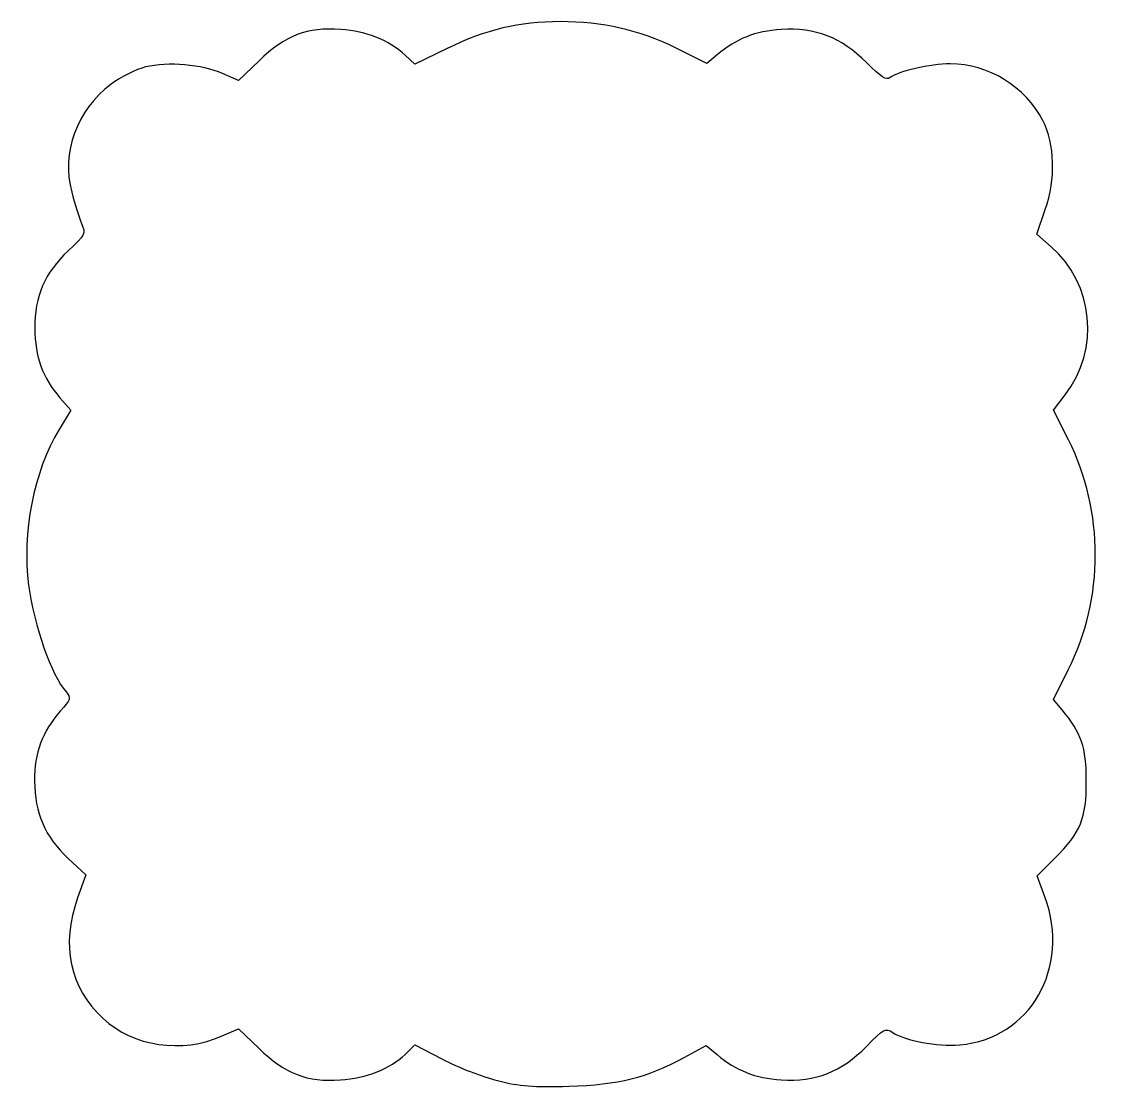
# Model space of a CAD drawing. Header units: centimetres. Extents: x -7.8 to 7.9, y -3.8 to 3.8.
# Drawn here: x 0.2 to 7.86, y -3.71 to 3.82 of the extents above; entities that cross this region are included whole.
import ezdxf

# ---------------------------------------------------------------- set-up
doc = ezdxf.new("R2010")
doc.units = ezdxf.units.CM
doc.header["$MEASUREMENT"] = 0
doc.layers.add('Layer 1', color=7, linetype='Continuous')

msp = doc.modelspace()

# ---------------------------------------------------------------- linework, layer by layer
at = {"layer": 'Layer 1', "color": 34, "lineweight": 25}
msp.add_open_spline([(3.56935, -3.66734), (3.46227, -3.64016), (3.28701, -3.57233), (3.17989, -3.5166), (3.17989, -3.5166), (3.17989, -3.5166), (2.98513, -3.41528), (2.98513, -3.41528), (2.98513, -3.41528), (2.98513, -3.41528), (2.91571, -3.48203), (2.91571, -3.48203), (2.91571, -3.48203), (2.811, -3.5827), (2.64277, -3.64888), (2.45796, -3.66211), (2.45796, -3.66211), (2.22209, -3.67899), (2.06807, -3.61971), (1.88256, -3.44067), (1.88256, -3.44067), (1.88256, -3.44067), (1.7374, -3.30056), (1.7374, -3.30056), (1.7374, -3.30056), (1.7374, -3.30056), (1.62251, -3.35138), (1.62251, -3.35138), (1.62251, -3.35138), (1.3381, -3.47718), (0.99108, -3.42619), (0.77945, -3.2275), (0.77945, -3.2275), (0.54304, -3.00555), (0.48092, -2.71119), (0.59962, -2.37553), (0.59962, -2.37553), (0.59962, -2.37553), (0.65743, -2.21207), (0.65743, -2.21207), (0.65743, -2.21207), (0.65743, -2.21207), (0.53289, -2.09558), (0.53289, -2.09558), (0.53289, -2.09558), (0.36822, -1.94155), (0.29667, -1.77633), (0.29524, -1.5468), (0.29524, -1.5468), (0.294, -1.34739), (0.34761, -1.20235), (0.47704, -1.05493), (0.47704, -1.05493), (0.55068, -0.97106), (0.55474, -0.95848), (0.52072, -0.91976), (0.52072, -0.91976), (0.41336, -0.79758), (0.29234, -0.45509), (0.25356, -0.16365), (0.25356, -0.16365), (0.20415, 0.20764), (0.28849, 0.63878), (0.46924, 0.93895), (0.46924, 0.93895), (0.46924, 0.93895), (0.55178, 1.07602), (0.55178, 1.07602), (0.55178, 1.07602), (0.55178, 1.07602), (0.47495, 1.16353), (0.47495, 1.16353), (0.47495, 1.16353), (0.35328, 1.30211), (0.29778, 1.45472), (0.29696, 1.65302), (0.29696, 1.65302), (0.29601, 1.88226), (0.36661, 2.04627), (0.53344, 2.20232), (0.53344, 2.20232), (0.65498, 2.31601), (0.65766, 2.3215), (0.62766, 2.39546), (0.62766, 2.39546), (0.61068, 2.43733), (0.57937, 2.53713), (0.55809, 2.61724), (0.55809, 2.61724), (0.48374, 2.89715), (0.59318, 3.19745), (0.83658, 3.38141), (0.83658, 3.38141), (0.90366, 3.4321), (1.01343, 3.48675), (1.08052, 3.50285), (1.08052, 3.50285), (1.23899, 3.54087), (1.48021, 3.52055), (1.62361, 3.45712), (1.62361, 3.45712), (1.62361, 3.45712), (1.73738, 3.4068), (1.73738, 3.4068), (1.73738, 3.4068), (1.73738, 3.4068), (1.88254, 3.54691), (1.88254, 3.54691), (1.88254, 3.54691), (2.06893, 3.72681), (2.22177, 3.78525), (2.46108, 3.76813), (2.46108, 3.76813), (2.64406, 3.75504), (2.80258, 3.69166), (2.91542, 3.58649), (2.91542, 3.58649), (2.91542, 3.58649), (2.98457, 3.52203), (2.98457, 3.52203), (2.98457, 3.52203), (2.98457, 3.52203), (3.21307, 3.63364), (3.21307, 3.63364), (3.21307, 3.63364), (3.48618, 3.76704), (3.72353, 3.82344), (4.01182, 3.82344), (4.01182, 3.82344), (4.31404, 3.82344), (4.56935, 3.76534), (4.82867, 3.63755), (4.82867, 3.63755), (4.82867, 3.63755), (5.04995, 3.52851), (5.04995, 3.52851), (5.04995, 3.52851), (5.04995, 3.52851), (5.12343, 3.59034), (5.12343, 3.59034), (5.12343, 3.59034), (5.25754, 3.70318), (5.39272, 3.75633), (5.57477, 3.76779), (5.57477, 3.76779), (5.81766, 3.78308), (5.99878, 3.71272), (6.17806, 3.53344), (6.17806, 3.53344), (6.28202, 3.42948), (6.31896, 3.40602), (6.34486, 3.42751), (6.34486, 3.42751), (6.39817, 3.47175), (6.63031, 3.52516), (6.77066, 3.52548), (6.77066, 3.52548), (7.03735, 3.52609), (7.30286, 3.36322), (7.42561, 3.12372), (7.42561, 3.12372), (7.51113, 2.95688), (7.51759, 2.71152), (7.4422, 2.49472), (7.4422, 2.49472), (7.4422, 2.49472), (7.38149, 2.32016), (7.38149, 2.32016), (7.38149, 2.32016), (7.38149, 2.32016), (7.48322, 2.23166), (7.48322, 2.23166), (7.48322, 2.23166), (7.786, 1.96827), (7.83022, 1.50606), (7.58356, 1.18291), (7.58356, 1.18291), (7.58356, 1.18291), (7.50118, 1.07499), (7.50118, 1.07499), (7.50118, 1.07499), (7.50118, 1.07499), (7.60596, 0.86621), (7.60596, 0.86621), (7.60596, 0.86621), (7.86002, 0.35999), (7.85971, -0.25435), (7.60514, -0.76158), (7.60514, -0.76158), (7.60514, -0.76158), (7.49954, -0.97198), (7.49954, -0.97198), (7.49954, -0.97198), (7.49954, -0.97198), (7.56153, -1.04565), (7.56153, -1.04565), (7.56153, -1.04565), (7.69812, -1.20797), (7.7324, -1.30842), (7.73258, -1.54678), (7.73258, -1.54678), (7.73284, -1.81488), (7.69457, -1.90897), (7.51041, -2.09386), (7.51041, -2.09386), (7.51041, -2.09386), (7.3855, -2.21926), (7.3855, -2.21926), (7.3855, -2.21926), (7.3855, -2.21926), (7.43983, -2.36671), (7.43983, -2.36671), (7.43983, -2.36671), (7.62488, -2.86888), (7.33429, -3.37369), (6.8372, -3.41359), (6.8372, -3.41359), (6.67516, -3.4266), (6.45474, -3.38622), (6.36334, -3.32678), (6.36334, -3.32678), (6.31174, -3.29323), (6.30096, -3.29896), (6.17723, -3.42569), (6.17723, -3.42569), (6.00121, -3.60599), (5.81988, -3.67698), (5.57476, -3.66155), (5.57476, -3.66155), (5.39178, -3.65004), (5.25754, -3.59695), (5.12111, -3.48215), (5.12111, -3.48215), (5.12111, -3.48215), (5.0453, -3.41837), (5.0453, -3.41837), (5.0453, -3.41837), (5.0453, -3.41837), (4.88835, -3.50367), (4.88835, -3.50367), (4.88835, -3.50367), (4.62586, -3.64633), (4.42453, -3.69669), (4.07407, -3.70734), (4.07407, -3.70734), (3.82349, -3.71495), (3.72667, -3.70734), (3.56932, -3.66735), (3.56932, -3.66735), (3.56932, -3.66735), (3.56935, -3.66734), (3.56935, -3.66734)], degree=3, knots=[0, 0, 0, 0, 0.015625, 0.015625, 0.015625, 0.015625, 0.03125, 0.03125, 0.03125, 0.03125, 0.046875, 0.046875, 0.046875, 0.046875, 0.0625, 0.0625, 0.0625, 0.0625, 0.078125, 0.078125, 0.078125, 0.078125, 0.09375, 0.09375, 0.09375, 0.09375, 0.109375, 0.109375, 0.109375, 0.109375, 0.125, 0.125, 0.125, 0.125, 0.140625, 0.140625, 0.140625, 0.140625, 0.15625, 0.15625, 0.15625, 0.15625, 0.171875, 0.171875, 0.171875, 0.171875, 0.1875, 0.1875, 0.1875, 0.1875, 0.203125, 0.203125, 0.203125, 0.203125, 0.21875, 0.21875, 0.21875, 0.21875, 0.234375, 0.234375, 0.234375, 0.234375, 0.25, 0.25, 0.25, 0.25, 0.265625, 0.265625, 0.265625, 0.265625, 0.28125, 0.28125, 0.28125, 0.28125, 0.296875, 0.296875, 0.296875, 0.296875, 0.3125, 0.3125, 0.3125, 0.3125, 0.328125, 0.328125, 0.328125, 0.328125, 0.34375, 0.34375, 0.34375, 0.34375, 0.359375, 0.359375, 0.359375, 0.359375, 0.375, 0.375, 0.375, 0.375, 0.390625, 0.390625, 0.390625, 0.390625, 0.40625, 0.40625, 0.40625, 0.40625, 0.421875, 0.421875, 0.421875, 0.421875, 0.4375, 0.4375, 0.4375, 0.4375, 0.453125, 0.453125, 0.453125, 0.453125, 0.46875, 0.46875, 0.46875, 0.46875, 0.484375, 0.484375, 0.484375, 0.484375, 0.5, 0.5, 0.5, 0.5, 0.515625, 0.515625, 0.515625, 0.515625, 0.53125, 0.53125, 0.53125, 0.53125, 0.546875, 0.546875, 0.546875, 0.546875, 0.5625, 0.5625, 0.5625, 0.5625, 0.578125, 0.578125, 0.578125, 0.578125, 0.59375, 0.59375, 0.59375, 0.59375, 0.609375, 0.609375, 0.609375, 0.609375, 0.625, 0.625, 0.625, 0.625, 0.640625, 0.640625, 0.640625, 0.640625, 0.65625, 0.65625, 0.65625, 0.65625, 0.671875, 0.671875, 0.671875, 0.671875, 0.6875, 0.6875, 0.6875, 0.6875, 0.703125, 0.703125, 0.703125, 0.703125, 0.71875, 0.71875, 0.71875, 0.71875, 0.734375, 0.734375, 0.734375, 0.734375, 0.75, 0.75, 0.75, 0.75, 0.765625, 0.765625, 0.765625, 0.765625, 0.78125, 0.78125, 0.78125, 0.78125, 0.796875, 0.796875, 0.796875, 0.796875, 0.8125, 0.8125, 0.8125, 0.8125, 0.828125, 0.828125, 0.828125, 0.828125, 0.84375, 0.84375, 0.84375, 0.84375, 0.859375, 0.859375, 0.859375, 0.859375, 0.875, 0.875, 0.875, 0.875, 0.890625, 0.890625, 0.890625, 0.890625, 0.90625, 0.90625, 0.90625, 0.90625, 0.921875, 0.921875, 0.921875, 0.921875, 0.9375, 0.9375, 0.9375, 0.9375, 0.953125, 0.953125, 0.953125, 0.953125, 0.96875, 0.96875, 0.96875, 0.96875, 1, 1, 1, 1], dxfattribs=at)

doc.saveas('drawing.dxf')
